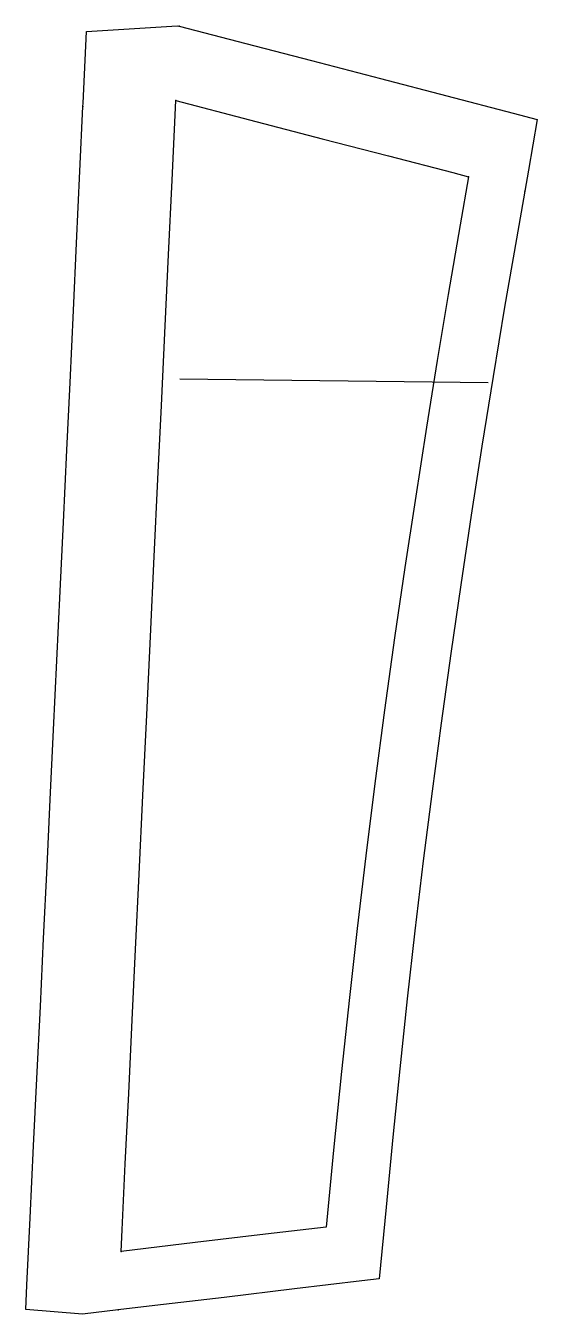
# Model space of a CAD drawing. Extents: x -2397 to -2285, y -1311 to -1027.
import ezdxf

# ---------------------------------------------------------------- set-up
doc = ezdxf.new("R2010")
doc.units = 0
for name, color, linetype in [('1', 1, 'Continuous'), ('14', 3, 'Continuous'), ('4', 2, 'Continuous'), ('7', 7, 'Continuous')]:
    doc.layers.add(name, color=color, linetype=linetype)

msp = doc.modelspace()

# ---------------------------------------------------------------- linework, layer by layer
at = {"layer": '1'}
msp.add_lwpolyline([(-2384.700317, -1310.518799), (-2397.188568, -1309.482574), (-2396.93101, -1304.156775), (-2396.215837, -1289.355737), (-2395.450417, -1273.493205), (-2394.73835, -1258.709372), (-2393.97784, -1242.890977), (-2393.261433, -1227.964589), (-2392.503594, -1212.146068), (-2391.799055, -1197.410093), (-2391.07053, -1182.136896), (-2390.345433, -1166.895172), (-2389.620748, -1151.621793), (-2388.905221, -1136.504032), (-2388.158073, -1120.685016), (-2387.455525, -1105.784625), (-2386.711122, -1089.96545), (-2386.014874, -1075.137159), (-2385.273394, -1059.317865), (-2384.607849, -1045.101547), (-2384.57569, -1044.415372), (-2383.837128, -1028.628235), (-2363.873749, -1027.394867), (-2363.442535, -1027.506943), (-2348.768491, -1031.319548), (-2334.376581, -1035.05889), (-2319.192571, -1039.004041), (-2304.617881, -1042.790879), (-2290.034236, -1046.580041), (-2284.72229, -1047.960205), (-2286.673014, -1059.118073), (-2287.486267, -1063.775406), (-2289.315017, -1074.247988), (-2291.890997, -1089.234698), (-2294.426849, -1104.48776), (-2296.878262, -1119.75477), (-2299.23895, -1134.933753), (-2301.544761, -1150.223299), (-2303.747605, -1165.356216), (-2305.884841, -1180.670335), (-2307.859473, -1195.550435), (-2309.781517, -1210.892933), (-2311.602579, -1226.247838), (-2313.296689, -1241.242671), (-2314.946418, -1256.61681), (-2316.467518, -1271.586924), (-2317.974119, -1286.975791), (-2319.501801, -1302.759857), (-2323.299761, -1303.21184), (-2338.09974, -1304.973129), (-2353.564669, -1306.813538), (-2368.782802, -1308.624561), (-2376.850128, -1309.584656)], close=True, dxfattribs=at)
at = {"layer": '14'}
msp.add_lwpolyline([(-2376.228333, -1296.721344), (-2375.999143, -1291.980833), (-2375.300184, -1277.500377), (-2374.55502, -1262.034387), (-2373.774862, -1245.813296), (-2373.032241, -1230.344773), (-2372.239162, -1213.79294), (-2371.41246, -1196.499872), (-2370.568965, -1178.807588), (-2369.750131, -1161.579104), (-2368.91951, -1144.051897), (-2368.115421, -1127.041778), (-2367.350994, -1110.835505), (-2366.526808, -1093.326736), (-2365.795331, -1077.757796), (-2365.024639, -1061.323801), (-2364.206696, -1043.841705), (-2364.208221, -1043.841248), (-2364.206696, -1043.841705), (-2347.960265, -1048.062828), (-2332.013933, -1052.206039), (-2317.414105, -1055.999399), (-2303.28145, -1059.671376), (-2299.819641, -1060.570831), (-2299.819641, -1060.570831), (-2301.683391, -1071.138799), (-2304.301042, -1086.455661), (-2306.710648, -1100.97507), (-2309.07202, -1115.605943), (-2311.593299, -1131.712216), (-2313.826538, -1146.458524), (-2316.078029, -1161.868752), (-2318.301966, -1177.748983), (-2320.452552, -1193.905362), (-2322.442258, -1209.779228), (-2324.326964, -1225.727886), (-2326.035294, -1240.94377), (-2327.771396, -1257.16087), (-2329.534573, -1274.467637), (-2331.157837, -1291.357422), (-2344.438679, -1292.937899), (-2359.961138, -1294.785137), (-2376.22818, -1296.721039)], close=True, dxfattribs=at)
at = {"layer": '4'}
for p in [(-2363.442535, -1027.506943), (-2364.206696, -1043.841705), (-2364.206696, -1043.841705), (-2384.607849, -1045.101547), (-2299.819641, -1060.570831), (-2287.486267, -1063.775406), (-2376.22818, -1296.721039), (-2376.850128, -1309.584656)]:
    msp.add_point(p, dxfattribs=at)
at = {"layer": '7'}
msp.add_line((-2363.338165, -1104.987488), (-2295.490265, -1105.788193), dxfattribs=at)

doc.saveas('drawing.dxf')
